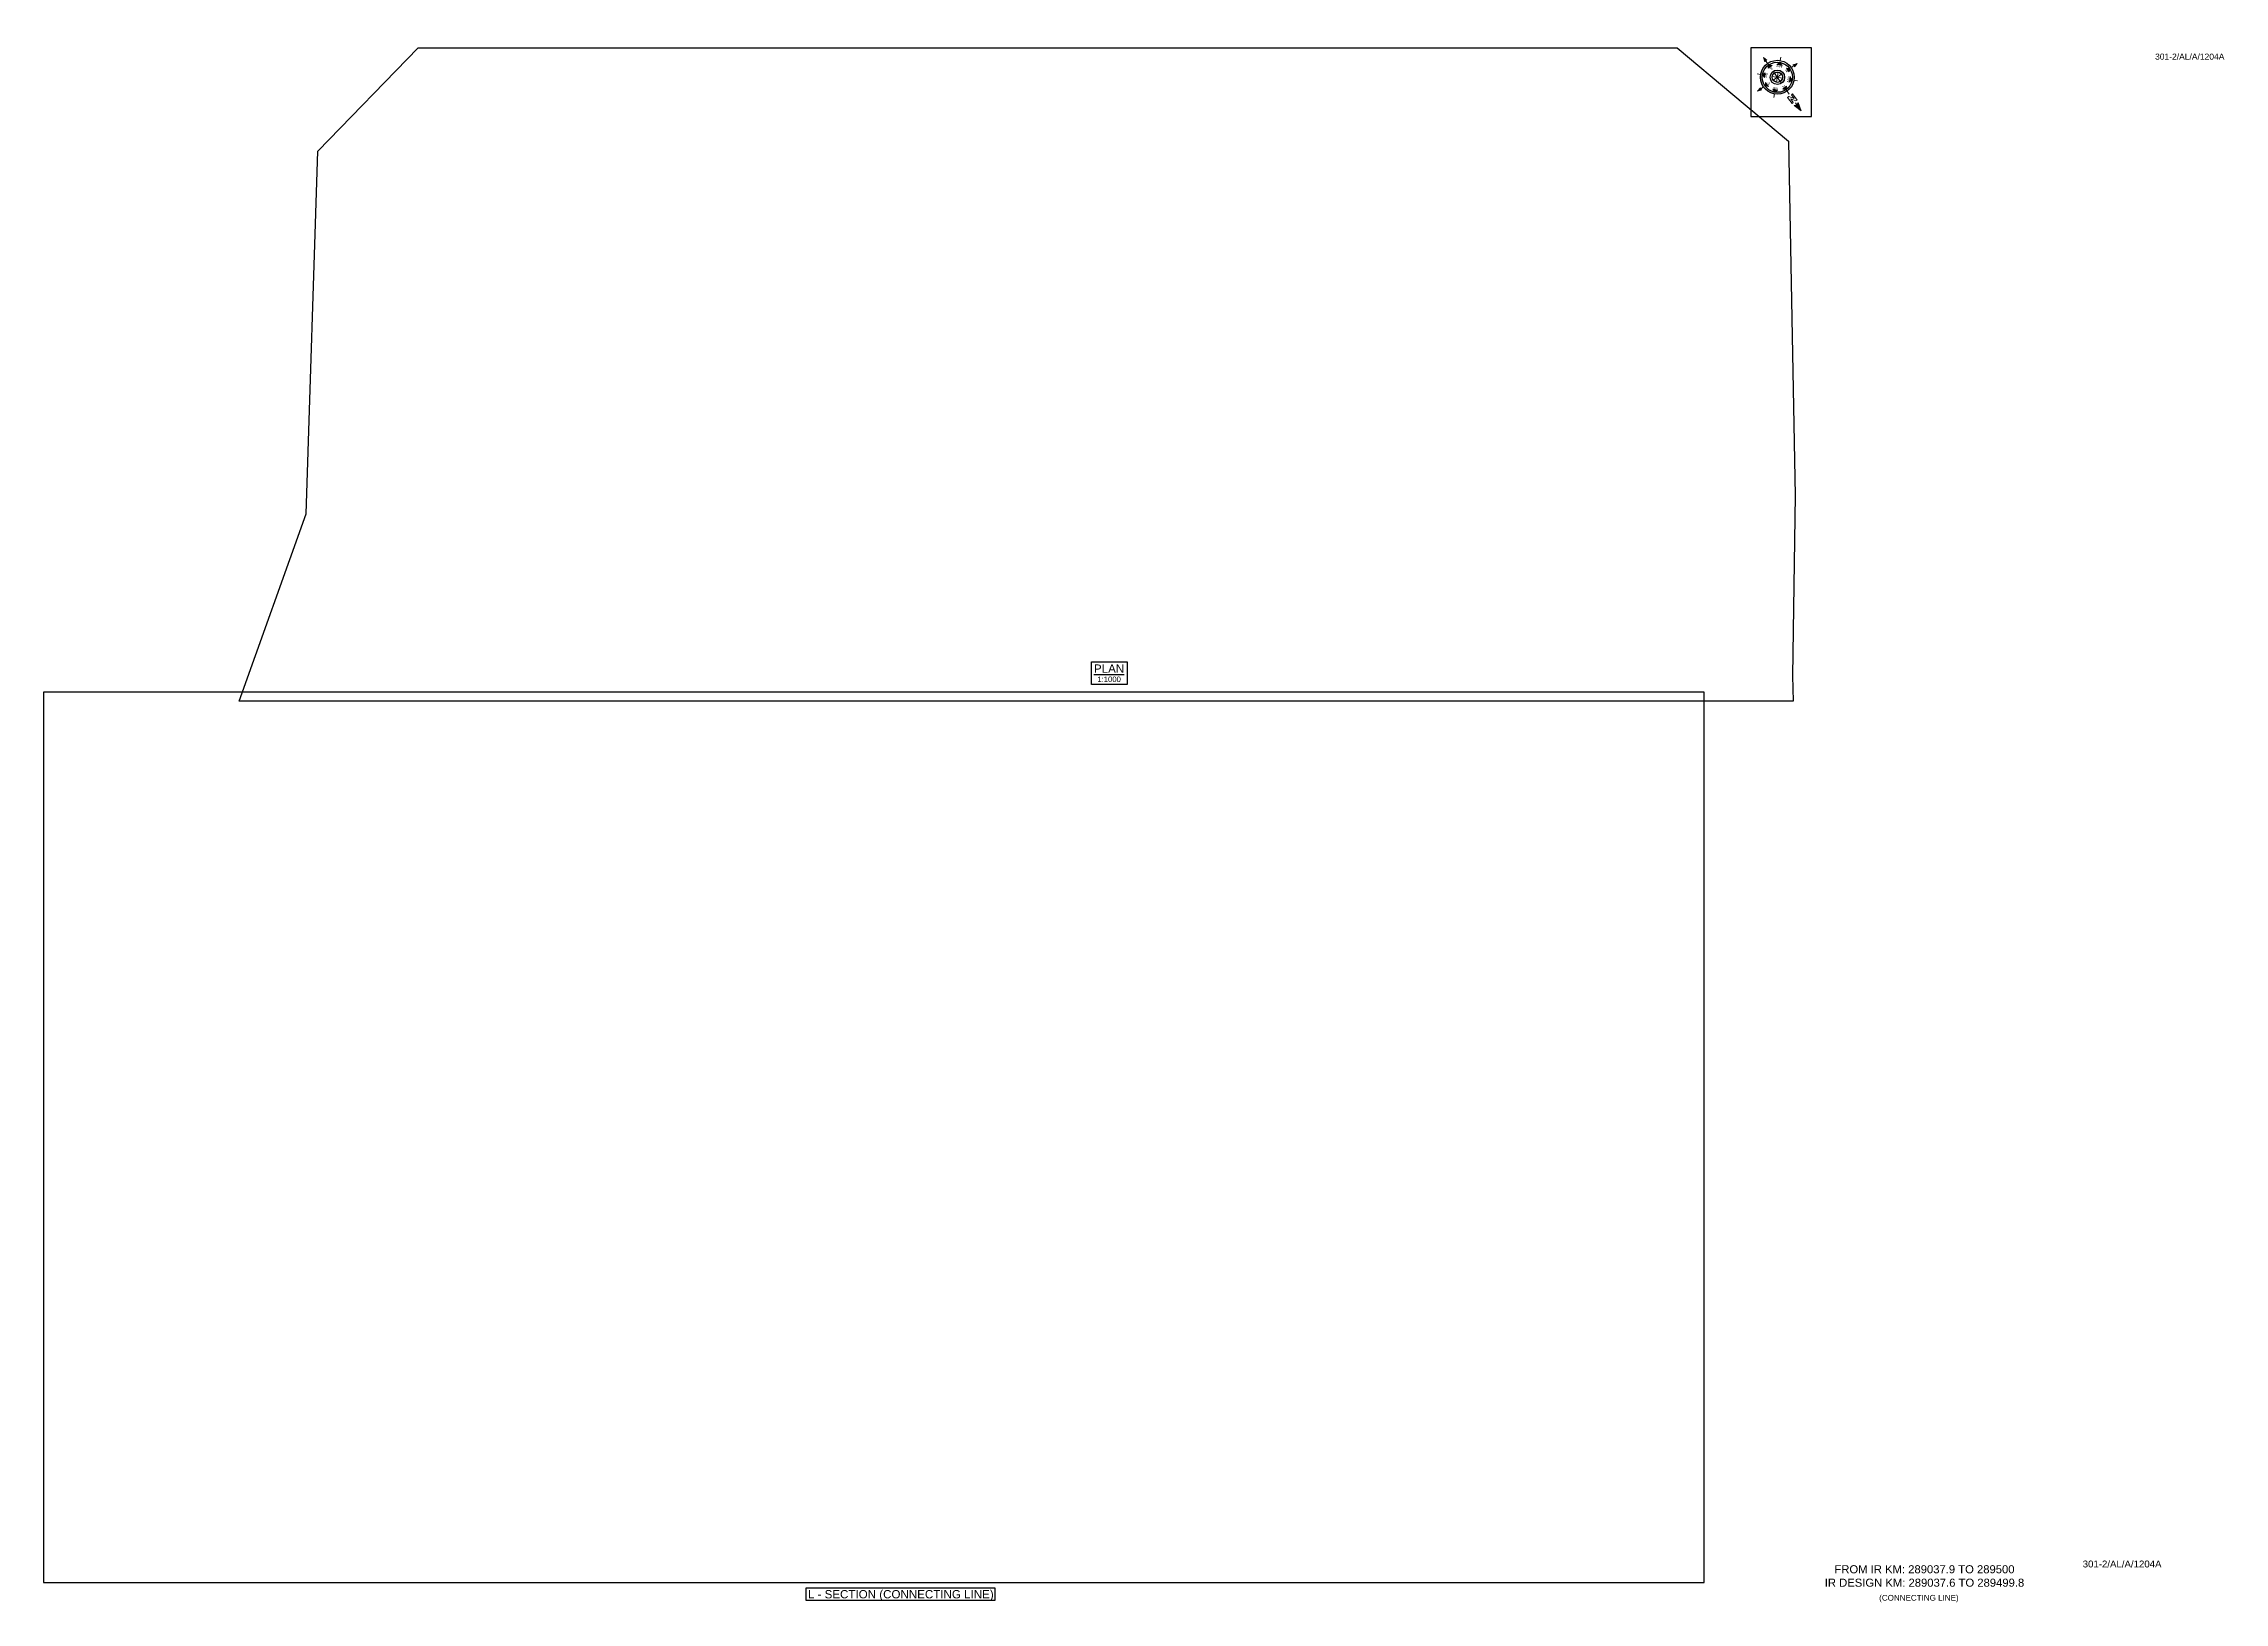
# Paper-space layout '1204A' of a CAD drawing. Header units: metres. Extents: x 36 to 826, y 16 to 581.
import ezdxf
from ezdxf.enums import TextEntityAlignment as Align

# ---------------------------------------------------------------- set-up
doc = ezdxf.new("R2010")
doc.units = ezdxf.units.M
doc.header["$MEASUREMENT"] = 0
doc.layers.get('Defpoints').update_dxf_attribs({"color": 5})
doc.layers.add('SHEET NO.', color=7, linetype='Continuous')
doc.layers.add('title', color=7, linetype='Continuous')
doc.styles.get("Standard").update_dxf_attribs({"font": 'arial.ttf'})
doc.styles.add('Style-Arial', font='arial.ttf')

# ---------------------------------------------------------------- blocks, each defined once
blk = doc.blocks.new('N')
for points in [[(0, 8.41), (-0.49, 6.68), (0, 6.93)], [(0.49, 6.68), (0, 6.93), (0, 8.41)], [(-4.93, 0), (-4.07, 0.25), (-4.19, 0)], [(-4.07, -0.25), (-4.19, 0), (-4.93, 0)], [(-3.08, 0), (-2.59, 0.49), (-2.59, -0.49)], [(-2.18, 2.18), (-1.48, 2.18), (-2.18, 1.48)], [(0, 3.08), (0.49, 2.59), (-0.49, 2.59)], [(2.18, 2.18), (2.18, 1.48), (1.48, 2.18)], [(3.08, 0), (2.59, -0.49), (2.59, 0.49)], [(4.07, 0.25), (4.19, 0), (4.93, 0)], [(4.93, 0), (4.07, -0.25), (4.19, 0)], [(-2.18, -2.18), (-2.18, -1.48), (-1.48, -2.18)], [(0, -3.08), (-0.49, -2.59), (0.49, -2.59)], [(0, -4.93), (-0.25, -4.07), (0, -4.19)], [(0.25, -4.07), (0, -4.19), (0, -4.93)], [(2.18, -2.18), (1.48, -2.18), (2.18, -1.48)]]:
    blk.add_hatch(color=7).paths.add_polyline_path(points, flags=0)
h = blk.add_hatch(color=7)
h.paths.add_polyline_path([(0, -3.08), (0, -3.46, 1), (0, 3.46), (0, 3.08, -1)])
h.paths.add_polyline_path([(0, 1.05), (0, 1.48, 1), (0, -1.48), (0, -1.05, -1)])
at = {"color": 7, "linetype": 'ByBlock', "lineweight": 13}
for p, q in [((-0.61, 4.57), (-0.61, 6.12)), ((-0.61, 6.12), (-0.3, 6.12)), ((-0.3, 6.12), (0.32, 5.19)), ((0.32, 4.57), (-0.3, 5.5)), ((-0.3, 5.5), (-0.3, 4.57)), ((0.32, 5.19), (0.32, 6.12)), ((0.32, 6.12), (0.64, 6.12)), ((0.64, 6.12), (0.64, 4.57))]:
    blk.add_line(p, q, dxfattribs=at)
at = {"color": 7, "lineweight": 13}
for p, q in [((0, 6.41), (0, 7.28)), ((-3.46, 0), (-4.19, 0)), ((-2.45, 2.45), (-2.97, 2.97)), ((1.05, 0), (-1.05, 0)), ((-1.05, 0), (1.05, 0)), ((-0.74, 0.74), (0.74, -0.74)), ((0.74, 0.74), (-0.74, -0.74)), ((0.74, -0.74), (-0.74, 0.74)), ((-0.74, -0.74), (0.74, 0.74)), ((0, 3.46), (0, 4.19)), ((0, 3.46), (0, 3.08)), ((0, 1.05), (0, 1.48)), ((0, 1.05), (0, -1.05)), ((0, -1.05), (0, 1.05)), ((2.45, 2.45), (2.97, 2.97)), ((3.46, 0), (4.19, 0)), ((-2.45, -2.45), (-2.97, -2.97)), ((0, -1.05), (0, -1.48)), ((0, -3.46), (0, -3.08)), ((0, -3.46), (0, -4.19)), ((2.45, -2.45), (2.97, -2.97))]:
    blk.add_line(p, q, dxfattribs=at)
at = {"color": 7, "linetype": 'ByBlock', "lineweight": 13}
for points in [[(-0.3, 4.57), (-0.61, 4.57)], [(0.32, 4.57), (0.64, 4.57)]]:
    blk.add_lwpolyline(points, dxfattribs=at)
at = {"color": 7, "lineweight": 13}
for points in [[(0, 8.41), (-0.49, 6.68), (0, 6.93), (0, 6.93)], [(0.49, 6.68), (0, 6.93), (0, 8.41), (0, 8.41)], [(-4.93, 0), (-4.07, 0.25), (-4.19, 0), (-4.19, 0)], [(-4.07, -0.25), (-4.19, 0), (-4.93, 0), (-4.93, 0)], [(-3.08, 0), (-2.59, 0.49), (-2.59, -0.49), (-2.59, -0.49)], [(-2.18, 2.18), (-1.48, 2.18), (-2.18, 1.48), (-2.18, 1.48)], [(0, 3.08), (0.49, 2.59), (-0.49, 2.59), (-0.49, 2.59)], [(2.18, 2.18), (2.18, 1.48), (1.48, 2.18), (1.48, 2.18)], [(3.08, 0), (2.59, -0.49), (2.59, 0.49), (2.59, 0.49)], [(4.07, 0.25), (4.19, 0), (4.93, 0), (4.93, 0)], [(4.93, 0), (4.07, -0.25), (4.19, 0), (4.19, 0)], [(-2.18, -2.18), (-2.18, -1.48), (-1.48, -2.18), (-1.48, -2.18)], [(0, -3.08), (-0.49, -2.59), (0.49, -2.59), (0.49, -2.59)], [(0, -4.93), (-0.25, -4.07), (0, -4.19), (0, -4.19)], [(0.25, -4.07), (0, -4.19), (0, -4.93), (0, -4.93)], [(2.18, -2.18), (1.48, -2.18), (2.18, -1.48), (2.18, -1.48)]]:
    blk.add_lwpolyline(points, close=True, dxfattribs=at)
at = {"color": 7}
for radius in [3.46, 3.08, 1.48, 1.05]:
    blk.add_circle((0, 0), radius, dxfattribs=at)
for s, rotation, p in [('W', 90, (-2.1, 0)), ('NW', 45, (-1.48, 1.48)), ('NE', 315, (1.48, 1.48)), ('E', 270, (1.97, 0)), ('SW', 135, (-1.48, -1.48)), ('SE', 225, (1.48, -1.48))]:
    blk.add_text(s, height=0.6, rotation=rotation, dxfattribs=at).set_placement(p, align=Align.CENTER)
for s, p in [('N', (0, 2.1)), ('S', (0, -2.47))]:
    blk.add_text(s, height=0.6, dxfattribs=at).set_placement(p, align=Align.CENTER)

psp = doc.layouts.new('1204A')

# ---------------------------------------------------------------- linework, layer by layer
psp.add_lwpolyline([(311.97, 16.76), (311.97, 21.36), (380.25, 21.36), (380.25, 16.76)], close=True)
at = {"layer": 'Defpoints'}
psp.add_lwpolyline([(35.76, 23.28), (637.17, 23.28), (637.17, 345.7), (35.76, 345.7)], close=True, dxfattribs=at)
at = {"layer": 'title', "color": 7, "linetype": 'Continuous', "lineweight": -3}
psp.add_lwpolyline([(415.23, 356.68), (428.11, 356.68), (428.11, 348.53), (415.23, 348.53)], close=True, dxfattribs=at)

# ---------------------------------------------------------------- texts
at = {"style": 'Style-Arial'}
for height, p in [(2.2, (800.4, 574.76)), (2.5, (774.19, 28.76))]:
    psp.add_text('301-2/AL/A/1204A', height=height, dxfattribs=at).set_placement(p)
at = {"layer": 'SHEET NO.', "insert": (716.9, 25.65), "char_height": 3.5, "width": 94.6625, "attachment_point": 5, "style": 'Style-Arial'}
psp.add_mtext('{\\fArial|b0|i0|c0|p34;\\H0.83333x;FROM IR KM: 289037.9 TO 289500\\P\\C190;IR DESIGN KM: 289037.6 TO 289499.8}', dxfattribs=at)
at = {"layer": 'SHEET NO.', "color": 190, "insert": (714.88, 17.46), "char_height": 2.5, "width": 28.7013, "attachment_point": 5, "style": 'Style-Arial'}
psp.add_mtext('{\\fArial|b0|i0|c0|p34;\\H0.83333x;(CONNECTING LINE)}', dxfattribs=at)
at = {"layer": 'title', "color": 7, "linetype": 'Continuous', "lineweight": -3, "style": 'Style-Arial'}
for s, height, p in [('%%UPLAN', 3, (421.61, 354.24)), ('1:1000', 2, (421.61, 350.38))]:
    psp.add_text(s, height=height, dxfattribs=at).set_placement(p, align=Align.MIDDLE)
at = {"layer": 'title', "style": 'Style-Arial'}
psp.add_text('L - SECTION (CONNECTING LINE) ', height=3, rotation=0.00006, dxfattribs=at).set_placement((346.76, 19.06), align=Align.MIDDLE_CENTER)

# ---------------------------------------------------------------- viewports
at = {"layer": 'Defpoints'}
vp = psp.add_viewport(center=(336.47, 184.49), size=(601.41, 322.4178), view_center_point=(22198.46, -13573.72), view_height=322.4178, dxfattribs=at)
vp.dxf.flags = 0x10000  # cut along an outline
vp.dxf.clipping_boundary_handle = psp.add_lwpolyline([(35.76, 23.28), (637.17, 23.28), (637.17, 345.7), (35.76, 345.7)], format="xyb", close=True, dxfattribs={"invisible": 1}).dxf.handle

# ---------------------------------------------------------------- wipeouts: each hides what was drawn before it
psp.add_wipeout([(653.96, 579), (676, 579), (676, 554.19), (653.96, 554.19)])

# ---------------------------------------------------------------- next in the draw order: linework, layer by layer
psp.add_lwpolyline([(676, 579), (653.96, 579), (653.96, 554.19), (676, 554.19)], close=True)
psp.add_lwpolyline([(135.04, 541.65), (171.45, 579), (627.36, 579), (667.6, 545.25), (670.05, 416.91), (669.05, 351.58), (669.37, 342.42), (106.56, 342.42), (130.9, 410.27)], close=True, dxfattribs=at)

# ---------------------------------------------------------------- next in the draw order: block references
at = {"xscale": 1.771541522973351, "yscale": 1.771541522973351, "zscale": 1.771541522973351, "rotation": 215.1222936235771}
psp.add_blockref('N', (663.62, 568.39), dxfattribs=at)

# ---------------------------------------------------------------- next in the draw order: viewports
at = {"layer": 'Defpoints', "view_twist_angle": 215.12229362}
vp = psp.add_viewport(center=(388.3, 460.71), size=(563.5, 236.5822), view_center_point=(1406318.58, -3135130.59), view_height=236.5822, status=3, dxfattribs=at)
vp.dxf.flags = 0x10000  # cut along an outline
vp.dxf.clipping_boundary_handle = psp.add_lwpolyline([(135.04, 541.65), (171.45, 579), (627.36, 579), (667.6, 545.25), (670.05, 416.91), (669.05, 351.58), (669.37, 342.42), (106.56, 342.42), (130.9, 410.27)], format="xyb", close=True, dxfattribs={"invisible": 1}).dxf.handle

doc.saveas('drawing.dxf')
